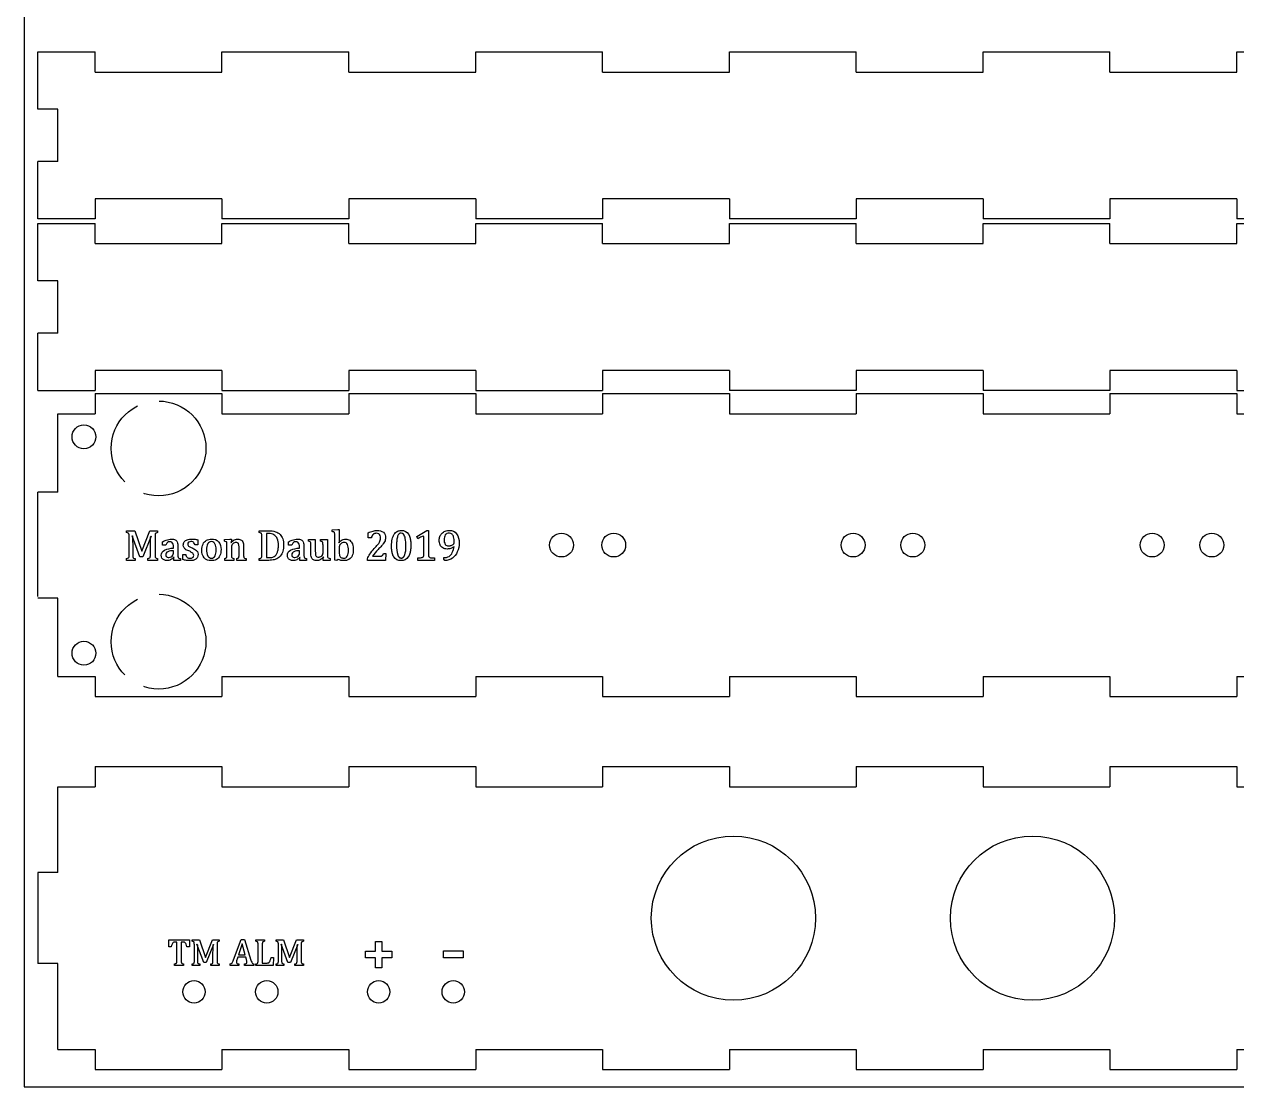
# Model space of a CAD drawing. Header units: millimetres. Extents: x 0 to 340, y 0 to 290.
# Drawn here: x 0 to 162.5, y 0 to 142.4 of the extents above; entities that cross this region are included whole.
import ezdxf

# ---------------------------------------------------------------- set-up
doc = ezdxf.new("R2010")
doc.units = ezdxf.units.MM
doc.linetypes.add('ACAD_ISO02W100', pattern=[15, 12, -3])
for name, color, linetype, lineweight, true_color in [('Area Engrave', 214, 'Continuous', 25, 0x800080), ('Cut', 7, 'Continuous', 25, 0x000000), ('Line Engrave', 6, 'ACAD_ISO02W100', 25, 0xff00ff)]:
    doc.layers.add(name, color=color, linetype=linetype, lineweight=lineweight, true_color=true_color)

msp = doc.modelspace()

# ---------------------------------------------------------------- linework, layer by layer
at = {"layer": 'Area Engrave', "flags": 128}
for points in [[(17.87, 74.27, 0.051777), (17.66, 74.2, 0.113521), (17.59, 74.14, 0.102982), (17.55, 74.02, 0.036747), (17.54, 73.75), (17.54, 71.31, 0.031495), (17.55, 71.05, 0.091741), (17.59, 70.93, 0.129931), (17.66, 70.86, 0.054834), (17.87, 70.79), (17.87, 70.55), (16.58, 70.55), (16.58, 70.79, 0.088112), (16.82, 70.88, 0.167285), (16.89, 71.01, 0.048482), (16.91, 71.31), (16.91, 72.39, -0.007281), (16.92, 73.25, -0.023695), (16.95, 73.79), (17, 73.79), (15.89, 71), (15.48, 71), (14.45, 73.83), (14.5, 73.83, -0.01549), (14.52, 73.26, -0.007038), (14.54, 72.34), (14.54, 71.31, 0.031489), (14.55, 71.05, 0.091581), (14.58, 70.93, 0.130181), (14.65, 70.86, 0.054768), (14.87, 70.79), (14.87, 70.55), (13.72, 70.55), (13.72, 70.79, 0.096644), (13.97, 70.89, 0.162769), (14.04, 71.02, 0.039682), (14.05, 71.31), (14.05, 73.75, 0.035202), (14.04, 74.01, 0.099916), (14, 74.13, 0.12335), (13.93, 74.2, 0.044022), (13.72, 74.27), (13.72, 74.51), (14.83, 74.51), (15.78, 71.77), (16.82, 74.51), (17.87, 74.51)], [(20.04, 70.97), (20.08, 70.97, -0.090071), (19.62, 70.62, -0.114564), (19.14, 70.51, -0.119263), (18.73, 70.6, -0.147879), (18.46, 70.85, -0.133996), (18.37, 71.23, -0.295037), (18.8, 71.91, -0.111763), (20, 72.18), (20, 72.31, 0.076728), (19.94, 72.74, 0.172116), (19.79, 72.97, 0.144134), (19.5, 73.04, 0.183997), (19.18, 72.93, 0.139489), (18.99, 72.57), (18.52, 72.57), (18.52, 73.03, -0.029987), (19, 73.26, -0.036089), (19.37, 73.36, -0.052149), (19.75, 73.4, -0.120623), (20.23, 73.31, -0.169813), (20.5, 73.01, -0.1034), (20.59, 72.44), (20.59, 71.46, 0.006163), (20.6, 71.15, 0.039425), (20.61, 71.02, 0.091472), (20.64, 70.92, 0.12154), (20.71, 70.86, 0.048387), (20.92, 70.79), (20.92, 70.55), (20.03, 70.55)], [(23.27, 72.63), (22.9, 72.63, 0.085777), (22.75, 72.91, 0.127909), (22.58, 73.03, 0.087535), (22.34, 73.07, 0.169767), (22.02, 72.98, 0.242065), (21.91, 72.73, 0.142815), (21.95, 72.54, 0.106442), (22.1, 72.4, 0.037484), (22.49, 72.22, -0.043273), (22.94, 71.98, -0.10415), (23.2, 71.72, -0.146326), (23.3, 71.37, -0.116668), (23.22, 70.97, -0.127799), (22.99, 70.7, -0.09795), (22.64, 70.55, -0.054715), (22.21, 70.51, -0.039542), (21.74, 70.54, -0.025014), (21.26, 70.65), (21.26, 71.34), (21.64, 71.34, 0.150671), (21.85, 70.95, 0.168126), (22.23, 70.84, 0.053742), (22.41, 70.86, 0.090679), (22.57, 70.92, 0.129216), (22.67, 71.04, 0.122696), (22.71, 71.22, 0.140508), (22.66, 71.43, 0.111109), (22.5, 71.57, 0.010688), (22.18, 71.76, -0.061127), (21.67, 71.98, -0.106382), (21.41, 72.24, -0.146297), (21.32, 72.6, -0.163839), (21.45, 73.03, -0.146502), (21.84, 73.31, -0.091298), (22.42, 73.4, -0.026328), (22.78, 73.39, -0.02264), (23.27, 73.3)], [(25.05, 70.51, -0.221181), (24.11, 70.87, -0.185771), (23.79, 71.93, -0.117547), (23.96, 72.74, -0.153554), (24.42, 73.24, -0.129191), (25.09, 73.4, -0.222569), (26.05, 73.04, -0.185401), (26.37, 71.99, -0.112921), (26.21, 71.18, -0.157533), (25.75, 70.67, -0.12964)], [(29.72, 70.55), (28.49, 70.55), (28.49, 70.79, 0.035127), (28.68, 70.86, 0.117365), (28.74, 70.91, 0.098982), (28.78, 71.03, 0.043286), (28.8, 71.3), (28.8, 72.04, 0.017374), (28.79, 72.39, 0.044417), (28.75, 72.64, 0.078867), (28.7, 72.79, 0.081775), (28.62, 72.87, 0.081567), (28.51, 72.93, 0.082835), (28.36, 72.95, 0.105726), (28.17, 72.91, 0.077545), (27.97, 72.77, 0.089026), (27.81, 72.58, 0.120227), (27.77, 72.36), (27.77, 71.31, 0.047922), (27.79, 70.99, 0.172968), (27.86, 70.88, 0.084245), (28.08, 70.79), (28.08, 70.55), (26.86, 70.55), (26.86, 70.79, 0.037856), (27.04, 70.86, 0.114058), (27.11, 70.91, 0.098572), (27.15, 71.03, 0.04338), (27.17, 71.3), (27.17, 72.53, 0.012154), (27.16, 72.81, 0.100269), (27.13, 72.97, 0.171101), (27.05, 73.04, 0.054189), (26.82, 73.1), (26.82, 73.35), (27.56, 73.38), (27.77, 73.38), (27.74, 72.91), (27.7, 72.91, -0.04678), (28.02, 73.2, -0.063489), (28.29, 73.35, -0.090971), (28.59, 73.4, -0.071617), (28.88, 73.36, -0.098429), (29.11, 73.24, -0.100456), (29.28, 73.05, -0.076689), (29.37, 72.77, -0.047046), (29.4, 72.37), (29.4, 71.31, 0.027589), (29.41, 71.04, 0.095264), (29.44, 70.93, 0.125708), (29.51, 70.86, 0.051813), (29.72, 70.79)], [(31.5, 70.55), (31.5, 70.79, 0.04915), (31.71, 70.86, 0.124594), (31.78, 70.92, 0.096742), (31.82, 71.04, 0.034712), (31.83, 71.31), (31.83, 73.75, 0.034985), (31.82, 74.02, 0.102667), (31.78, 74.14, 0.119661), (31.71, 74.2, 0.044732), (31.5, 74.27), (31.5, 74.51), (32.79, 74.51, -0.081471), (33.68, 74.39, -0.112055), (34.28, 74.03, -0.119442), (34.64, 73.44, -0.081724), (34.76, 72.61, -0.072631), (34.65, 71.76, -0.104462), (34.32, 71.13, -0.097641), (33.86, 70.77, -0.078432), (33.34, 70.6, -0.039918), (32.58, 70.55)], [(32.48, 70.92, 0.016396), (32.75, 70.92, 0.051878), (33.16, 70.95, 0.074882), (33.48, 71.07, 0.097632), (33.74, 71.29, 0.077108), (33.92, 71.63, 0.056062), (34.03, 72.05, 0.03643), (34.07, 72.56, 0.104273), (33.91, 73.47, 0.163697), (33.46, 73.99, 0.130101), (32.78, 74.15, 0.015632), (32.48, 74.14)], [(36.93, 70.97), (36.97, 70.97, -0.090071), (36.51, 70.62, -0.114564), (36.03, 70.51, -0.119263), (35.63, 70.6, -0.147879), (35.35, 70.85, -0.133996), (35.26, 71.23, -0.295037), (35.69, 71.91, -0.111763), (36.89, 72.18), (36.89, 72.31, 0.076728), (36.83, 72.74, 0.172116), (36.68, 72.97, 0.144134), (36.39, 73.04, 0.183997), (36.07, 72.93, 0.139489), (35.88, 72.57), (35.41, 72.57), (35.41, 73.03, -0.029987), (35.89, 73.26, -0.036089), (36.26, 73.36, -0.052149), (36.64, 73.4, -0.120623), (37.12, 73.31, -0.169813), (37.39, 73.01, -0.1034), (37.48, 72.44), (37.48, 71.46, 0.006163), (37.49, 71.15, 0.039425), (37.5, 71.02, 0.091472), (37.54, 70.92, 0.12154), (37.6, 70.86, 0.048387), (37.81, 70.79), (37.81, 70.55), (36.92, 70.55)], [(38.09, 73.36), (39.01, 73.36), (39.01, 71.87, 0.033576), (39.03, 71.38, 0.089369), (39.1, 71.14, 0.121723), (39.23, 71.01, 0.139629), (39.45, 70.96, 0.102634), (39.63, 71, 0.075491), (39.83, 71.13, 0.096111), (40, 71.33, 0.11737), (40.04, 71.54), (40.04, 72.6, 0.02363), (40.03, 72.83, 0.065931), (40.01, 72.95, 0.08136), (39.97, 73.01, 0.093398), (39.91, 73.06, 0.043993), (39.72, 73.12), (39.72, 73.36), (40.64, 73.36), (40.64, 71.38, 0.018515), (40.65, 71.07, 0.090166), (40.68, 70.94, 0.146407), (40.75, 70.87, 0.062332), (40.99, 70.8), (40.99, 70.55), (40.28, 70.52), (40.05, 70.52), (40.07, 71), (40.11, 71, -0.083616), (39.67, 70.63, -0.129405), (39.21, 70.51, -0.138698), (38.76, 70.62, -0.164785), (38.49, 70.94, -0.093032), (38.41, 71.54), (38.41, 72.6, 0.041358), (38.39, 72.91, 0.147132), (38.33, 73.02, 0.099948), (38.09, 73.12)], [(42.22, 72.9), (42.15, 72.91, -0.049719), (42.47, 73.2, -0.069766), (42.75, 73.35, -0.085581), (43.08, 73.4, -0.159369), (43.63, 73.24, -0.150212), (43.98, 72.75, -0.090657), (44.1, 71.98, -0.103758), (43.96, 71.18, -0.159684), (43.52, 70.68, -0.137056), (42.85, 70.51, -0.050897), (42.44, 70.55, -0.073301), (42.08, 70.68), (41.89, 70.51), (41.62, 70.56), (41.62, 73.67, 0.008314), (41.62, 74.04, 0.049166), (41.59, 74.21, 0.097637), (41.55, 74.31, 0.121847), (41.49, 74.36, 0.046829), (41.26, 74.41), (41.26, 74.66), (42.01, 74.69), (42.22, 74.69)], [(47.66, 71.12, 0.046325), (47.87, 71.13, 0.114811), (47.98, 71.18, 0.119941), (48.05, 71.26, 0.021731), (48.13, 71.49), (48.47, 71.49), (48.42, 70.55), (45.99, 70.55), (45.99, 70.76, -0.049341), (46.32, 71.38, -0.035486), (46.91, 72.12, 0.017859), (47.38, 72.66, 0.042976), (47.61, 73, 0.057186), (47.72, 73.27, 0.06348), (47.75, 73.52, 0.099428), (47.68, 73.86, 0.151039), (47.5, 74.1, 0.149583), (47.18, 74.18), (47.18, 74.18), (47.17, 74.18), (47.17, 74.18), (47.17, 74.18), (47.16, 74.18), (47.16, 74.18), (47.15, 74.18), (47.15, 74.18), (47.15, 74.18), (47.14, 74.18), (47.14, 74.18), (47.14, 74.18), (47.13, 74.18), (47.13, 74.18), (47.12, 74.18), (47.12, 74.18), (47.12, 74.18), (47.11, 74.18), (47.11, 74.18), (47.11, 74.18), (47.1, 74.17), (47.1, 74.17), (47.1, 74.17), (47.09, 74.17), (47.09, 74.17), (47.09, 74.17), (47.08, 74.17), (47.08, 74.17), (47.07, 74.17), (47.07, 74.17), (47.07, 74.17), (47.06, 74.17), (47.06, 74.17), (47.06, 74.17), (47.05, 74.17), (47.05, 74.17), (47.05, 74.17), (47.04, 74.17), (47.04, 74.17), (47.04, 74.16), (47.03, 74.16), (47.03, 74.16), (47.03, 74.16), (47.02, 74.16), (47.02, 74.16), (47.02, 74.16), (47.01, 74.16), (47.01, 74.16), (47.01, 74.16), (47, 74.16), (47, 74.16), (47, 74.15), (46.99, 74.15), (46.99, 74.15), (46.99, 74.15), (46.98, 74.15), (46.98, 74.15), (46.98, 74.15), (46.97, 74.15), (46.97, 74.15), (46.97, 74.15), (46.96, 74.14), (46.96, 74.14), (46.96, 74.14), (46.96, 74.14), (46.95, 74.14), (46.95, 74.14), (46.95, 74.14), (46.94, 74.14), (46.94, 74.13), (46.94, 74.13), (46.93, 74.13), (46.93, 74.13), (46.93, 74.13), (46.92, 74.13), (46.92, 74.13), (46.92, 74.13), (46.91, 74.12), (46.91, 74.12), (46.91, 74.12), (46.91, 74.12), (46.9, 74.12), (46.9, 74.12), (46.9, 74.12), (46.89, 74.11), (46.89, 74.11), (46.89, 74.11), (46.88, 74.11), (46.88, 74.11), (46.88, 74.11), (46.88, 74.1), (46.87, 74.1), (46.87, 74.1), (46.87, 74.1), (46.86, 74.1), (46.86, 74.1), (46.86, 74.09), (46.86, 74.09), (46.85, 74.09), (46.85, 74.09), (46.85, 74.09), (46.84, 74.09), (46.84, 74.08), (46.84, 74.08), (46.84, 74.08), (46.83, 74.08), (46.83, 74.08), (46.83, 74.07), (46.82, 74.07), (46.82, 74.07), (46.82, 74.07), (46.82, 74.07), (46.81, 74.06), (46.81, 74.06), (46.81, 74.06), (46.81, 74.06), (46.8, 74.06), (46.8, 74.05), (46.8, 74.05), (46.79, 74.05), (46.79, 74.05), (46.79, 74.05), (46.79, 74.04), (46.78, 74.04), (46.78, 74.04), (46.78, 74.04), (46.78, 74.03), (46.77, 74.03), (46.77, 74.03), (46.77, 74.03), (46.77, 74.03), (46.76, 74.02), (46.76, 74.02), (46.76, 74.02), (46.76, 74.02), (46.75, 74.01), (46.75, 74.01), (46.75, 74.01), (46.75, 74.01), (46.74, 74), (46.74, 74), (46.74, 74), (46.74, 74), (46.73, 73.99), (46.73, 73.99), (46.73, 73.99), (46.73, 73.99), (46.72, 73.98), (46.72, 73.98), (46.72, 73.98), (46.72, 73.97), (46.71, 73.97), (46.71, 73.97), (46.71, 73.97), (46.71, 73.96), (46.7, 73.96), (46.7, 73.96), (46.7, 73.96), (46.7, 73.95), (46.7, 73.95), (46.69, 73.95), (46.69, 73.94), (46.69, 73.94), (46.69, 73.94), (46.68, 73.94), (46.68, 73.93), (46.68, 73.93), (46.68, 73.93), (46.67, 73.92), (46.67, 73.92), (46.67, 73.92), (46.67, 73.91), (46.67, 73.91), (46.66, 73.91), (46.66, 73.91), (46.66, 73.9), (46.66, 73.9), (46.66, 73.9), (46.65, 73.89), (46.65, 73.89), (46.65, 73.89), (46.65, 73.88), (46.64, 73.88), (46.64, 73.88), (46.64, 73.87), (46.64, 73.87), (46.64, 73.87), (46.63, 73.86), (46.63, 73.86), (46.63, 73.86), (46.63, 73.85), (46.63, 73.85), (46.62, 73.85), (46.62, 73.84), (46.62, 73.84), (46.62, 73.84), (46.62, 73.83), (46.61, 73.83), (46.61, 73.82), (46.61, 73.82), (46.61, 73.82), (46.61, 73.81), (46.6, 73.81), (46.6, 73.81), (46.6, 73.8), (46.6, 73.8), (46.6, 73.8), (46.6, 73.79), (46.59, 73.79), (46.59, 73.78), (46.59, 73.78), (46.59, 73.78), (46.59, 73.77), (46.58, 73.77), (46.58, 73.77), (46.58, 73.76), (46.58, 73.76), (46.58, 73.75), (46.58, 73.75), (46.57, 73.75), (46.57, 73.74), (46.57, 73.74), (46.57, 73.73), (46.57, 73.73), (46.56, 73.73), (46.56, 73.72), (46.56, 73.72), (46.56, 73.71), (46.56, 73.71), (46.56, 73.71), (46.55, 73.7), (46.55, 73.7), (46.55, 73.69), (46.55, 73.69), (46.55, 73.69), (46.55, 73.68), (46.55, 73.68), (46.54, 73.67), (46.54, 73.67), (46.54, 73.66), (46.54, 73.66), (46.54, 73.66), (46.54, 73.65), (46.53, 73.65), (46.53, 73.64), (46.53, 73.64), (46.53, 73.63), (46.53, 73.63), (46.53, 73.62), (46.52, 73.62), (46.52, 73.62), (46.52, 73.61), (46.52, 73.61), (46.52, 73.6), (46.52, 73.6), (46.52, 73.59), (46.07, 73.59), (46.07, 74.23, -0.050062), (46.76, 74.48, -0.058893), (47.3, 74.55, -0.180002), (48.13, 74.31, -0.227881), (48.42, 73.6, -0.057968), (48.39, 73.31, -0.061723), (48.29, 73.05, -0.042762), (48.11, 72.78, -0.019774), (47.88, 72.49, -0.005701), (47.43, 72.01, 0.030538), (46.66, 71.12)], [(50.48, 70.51, -0.277679), (49.54, 71.01), (49.53, 71.01), (49.53, 71.01), (49.53, 71.02), (49.53, 71.02), (49.52, 71.03), (49.52, 71.03), (49.52, 71.03), (49.52, 71.04), (49.51, 71.04), (49.51, 71.05), (49.51, 71.05), (49.51, 71.05), (49.5, 71.06), (49.5, 71.06), (49.5, 71.07), (49.5, 71.07), (49.5, 71.07), (49.49, 71.08), (49.49, 71.08), (49.49, 71.09), (49.49, 71.09), (49.48, 71.09), (49.48, 71.1), (49.48, 71.1), (49.48, 71.11), (49.48, 71.11), (49.47, 71.12), (49.47, 71.12), (49.47, 71.12), (49.47, 71.13), (49.47, 71.13), (49.46, 71.14), (49.46, 71.14), (49.46, 71.15), (49.46, 71.15), (49.45, 71.16), (49.45, 71.16), (49.45, 71.16), (49.45, 71.17), (49.45, 71.17), (49.44, 71.18), (49.44, 71.18), (49.44, 71.19), (49.44, 71.19), (49.44, 71.2), (49.43, 71.2), (49.43, 71.2), (49.43, 71.21), (49.43, 71.21), (49.43, 71.22), (49.42, 71.22), (49.42, 71.23), (49.42, 71.23), (49.42, 71.24), (49.42, 71.24), (49.42, 71.25), (49.41, 71.25), (49.41, 71.26), (49.41, 71.26), (49.41, 71.27), (49.41, 71.27), (49.4, 71.28), (49.4, 71.28), (49.4, 71.29), (49.4, 71.29), (49.4, 71.3), (49.39, 71.3), (49.39, 71.3), (49.39, 71.31), (49.39, 71.31), (49.39, 71.32), (49.39, 71.32), (49.38, 71.33), (49.38, 71.33), (49.38, 71.34), (49.38, 71.34), (49.38, 71.35), (49.38, 71.35), (49.37, 71.36), (49.37, 71.36), (49.37, 71.37), (49.37, 71.38), (49.37, 71.38), (49.37, 71.39), (49.36, 71.39), (49.36, 71.4), (49.36, 71.4), (49.36, 71.41), (49.36, 71.41), (49.36, 71.42), (49.35, 71.42), (49.35, 71.43), (49.35, 71.43), (49.35, 71.44), (49.35, 71.44), (49.35, 71.45), (49.35, 71.45), (49.34, 71.46), (49.34, 71.46), (49.34, 71.47), (49.34, 71.48), (49.34, 71.48), (49.34, 71.49), (49.34, 71.49), (49.33, 71.5), (49.33, 71.5), (49.33, 71.51), (49.33, 71.51), (49.33, 71.52), (49.33, 71.52), (49.33, 71.53), (49.32, 71.54), (49.32, 71.54), (49.32, 71.55), (49.32, 71.55), (49.32, 71.56), (49.32, 71.56), (49.32, 71.57), (49.31, 71.58), (49.31, 71.58), (49.31, 71.59), (49.31, 71.59), (49.31, 71.6), (49.31, 71.6), (49.31, 71.61), (49.31, 71.62), (49.3, 71.62), (49.3, 71.63), (49.3, 71.63), (49.3, 71.64), (49.3, 71.64), (49.3, 71.65), (49.3, 71.66), (49.3, 71.66), (49.3, 71.67), (49.29, 71.67), (49.29, 71.68), (49.29, 71.69), (49.29, 71.69), (49.29, 71.7), (49.29, 71.7), (49.29, 71.71), (49.29, 71.72), (49.29, 71.72), (49.28, 71.73), (49.28, 71.73), (49.28, 71.74), (49.28, 71.75), (49.28, 71.75), (49.28, 71.76), (49.28, 71.76), (49.28, 71.77), (49.28, 71.78), (49.28, 71.78), (49.27, 71.79), (49.27, 71.8), (49.27, 71.8), (49.27, 71.81), (49.27, 71.81), (49.27, 71.82), (49.27, 71.83), (49.27, 71.83), (49.27, 71.84), (49.27, 71.85), (49.27, 71.85), (49.26, 71.86), (49.26, 71.87), (49.26, 71.87), (49.26, 71.88), (49.26, 71.88), (49.26, 71.89), (49.26, 71.9), (49.26, 71.9), (49.26, 71.91), (49.26, 71.92), (49.26, 71.92), (49.26, 71.93), (49.26, 71.94), (49.25, 71.94), (49.25, 71.95), (49.25, 71.96), (49.25, 71.96), (49.25, 71.97), (49.25, 71.98), (49.25, 71.98), (49.25, 71.99), (49.25, 72), (49.25, 72), (49.25, 72.01), (49.25, 72.02), (49.25, 72.02), (49.25, 72.03), (49.25, 72.04), (49.24, 72.04), (49.24, 72.05), (49.24, 72.06), (49.24, 72.06), (49.24, 72.07), (49.24, 72.08), (49.24, 72.08), (49.24, 72.09), (49.24, 72.1), (49.24, 72.11), (49.24, 72.11), (49.24, 72.12), (49.24, 72.13), (49.24, 72.13), (49.24, 72.14), (49.24, 72.15), (49.24, 72.15), (49.24, 72.16), (49.24, 72.17), (49.24, 72.18), (49.23, 72.18), (49.23, 72.19), (49.23, 72.2), (49.23, 72.2), (49.23, 72.21), (49.23, 72.22), (49.23, 72.23), (49.23, 72.23), (49.23, 72.24), (49.23, 72.25), (49.23, 72.25), (49.23, 72.26), (49.23, 72.27), (49.23, 72.28), (49.23, 72.28), (49.23, 72.29), (49.23, 72.3), (49.23, 72.31), (49.23, 72.31), (49.23, 72.32), (49.23, 72.33), (49.23, 72.34), (49.23, 72.34), (49.23, 72.35), (49.23, 72.36), (49.23, 72.37), (49.23, 72.37), (49.23, 72.38), (49.23, 72.39), (49.23, 72.4), (49.23, 72.4), (49.23, 72.41), (49.23, 72.42), (49.23, 72.43), (49.23, 72.43), (49.23, 72.44), (49.23, 72.45), (49.23, 72.46), (49.23, 72.46), (49.23, 72.47), (49.23, 72.48), (49.23, 72.49), (49.23, 72.49, -0.058831), (49.32, 73.41, -0.087709), (49.58, 74.05, -0.12952), (50, 74.43, -0.120553), (50.53, 74.55, -0.274577), (51.49, 74.06), (51.5, 74.05), (51.5, 74.05), (51.5, 74.04), (51.5, 74.04), (51.51, 74.04), (51.51, 74.03), (51.51, 74.03), (51.51, 74.02), (51.52, 74.02), (51.52, 74.02), (51.52, 74.01), (51.52, 74.01), (51.53, 74), (51.53, 74), (51.53, 74), (51.53, 73.99), (51.53, 73.99), (51.54, 73.98), (51.54, 73.98), (51.54, 73.98), (51.54, 73.97), (51.55, 73.97), (51.55, 73.96), (51.55, 73.96), (51.55, 73.95), (51.55, 73.95), (51.56, 73.95), (51.56, 73.94), (51.56, 73.94), (51.56, 73.93), (51.57, 73.93), (51.57, 73.92), (51.57, 73.92), (51.57, 73.92), (51.57, 73.91), (51.58, 73.91), (51.58, 73.9), (51.58, 73.9), (51.58, 73.89), (51.58, 73.89), (51.59, 73.88), (51.59, 73.88), (51.59, 73.88), (51.59, 73.87), (51.59, 73.87), (51.6, 73.86), (51.6, 73.86), (51.6, 73.85), (51.6, 73.85), (51.6, 73.84), (51.61, 73.84), (51.61, 73.83), (51.61, 73.83), (51.61, 73.82), (51.61, 73.82), (51.62, 73.82), (51.62, 73.81), (51.62, 73.81), (51.62, 73.8), (51.62, 73.8), (51.63, 73.79), (51.63, 73.79), (51.63, 73.78), (51.63, 73.78), (51.63, 73.77), (51.64, 73.77), (51.64, 73.76), (51.64, 73.76), (51.64, 73.75), (51.64, 73.75), (51.64, 73.74), (51.65, 73.74), (51.65, 73.73), (51.65, 73.73), (51.65, 73.72), (51.65, 73.72), (51.65, 73.71), (51.66, 73.71), (51.66, 73.7), (51.66, 73.7), (51.66, 73.69), (51.66, 73.69), (51.66, 73.68), (51.67, 73.68), (51.67, 73.67), (51.67, 73.67), (51.67, 73.66), (51.67, 73.66), (51.67, 73.65), (51.68, 73.65), (51.68, 73.64), (51.68, 73.64), (51.68, 73.63), (51.68, 73.63), (51.68, 73.62), (51.69, 73.62), (51.69, 73.61), (51.69, 73.61), (51.69, 73.6), (51.69, 73.59), (51.69, 73.59), (51.69, 73.58), (51.7, 73.58), (51.7, 73.57), (51.7, 73.57), (51.7, 73.56), (51.7, 73.56), (51.7, 73.55), (51.7, 73.55), (51.71, 73.54), (51.71, 73.53), (51.71, 73.53), (51.71, 73.52), (51.71, 73.52), (51.71, 73.51), (51.71, 73.51), (51.72, 73.5), (51.72, 73.5), (51.72, 73.49), (51.72, 73.48), (51.72, 73.48), (51.72, 73.47), (51.72, 73.47), (51.72, 73.46), (51.73, 73.46), (51.73, 73.45), (51.73, 73.44), (51.73, 73.44), (51.73, 73.43), (51.73, 73.43), (51.73, 73.42), (51.73, 73.42), (51.74, 73.41), (51.74, 73.4), (51.74, 73.4), (51.74, 73.39), (51.74, 73.39), (51.74, 73.38), (51.74, 73.37), (51.74, 73.37), (51.75, 73.36), (51.75, 73.36), (51.75, 73.35), (51.75, 73.35), (51.75, 73.34), (51.75, 73.33), (51.75, 73.33), (51.75, 73.32), (51.75, 73.31), (51.75, 73.31), (51.76, 73.3), (51.76, 73.3), (51.76, 73.29), (51.76, 73.28), (51.76, 73.28), (51.76, 73.27), (51.76, 73.27), (51.76, 73.26), (51.76, 73.25), (51.76, 73.25), (51.77, 73.24), (51.77, 73.23), (51.77, 73.23), (51.77, 73.22), (51.77, 73.22), (51.77, 73.21), (51.77, 73.2), (51.77, 73.2), (51.77, 73.19), (51.77, 73.18), (51.77, 73.18), (51.77, 73.17), (51.78, 73.17), (51.78, 73.16), (51.78, 73.15), (51.78, 73.15), (51.78, 73.14), (51.78, 73.13), (51.78, 73.13), (51.78, 73.12), (51.78, 73.11), (51.78, 73.11), (51.78, 73.1), (51.78, 73.09), (51.78, 73.09), (51.78, 73.08), (51.79, 73.07), (51.79, 73.07), (51.79, 73.06), (51.79, 73.05), (51.79, 73.05), (51.79, 73.04), (51.79, 73.03), (51.79, 73.03), (51.79, 73.02), (51.79, 73.01), (51.79, 73.01), (51.79, 73), (51.79, 72.99), (51.79, 72.99), (51.79, 72.98), (51.79, 72.97), (51.79, 72.97), (51.8, 72.96), (51.8, 72.95), (51.8, 72.95), (51.8, 72.94), (51.8, 72.93), (51.8, 72.92), (51.8, 72.92), (51.8, 72.91), (51.8, 72.9), (51.8, 72.9), (51.8, 72.89), (51.8, 72.88), (51.8, 72.88), (51.8, 72.87), (51.8, 72.86), (51.8, 72.85), (51.8, 72.85), (51.8, 72.84), (51.8, 72.83), (51.8, 72.83), (51.8, 72.82), (51.8, 72.81), (51.8, 72.8), (51.8, 72.8), (51.8, 72.79), (51.8, 72.78), (51.81, 72.78), (51.81, 72.77), (51.81, 72.76), (51.81, 72.75), (51.81, 72.75), (51.81, 72.74), (51.81, 72.73), (51.81, 72.72), (51.81, 72.72), (51.81, 72.71), (51.81, 72.7), (51.81, 72.69), (51.81, 72.69), (51.81, 72.68), (51.81, 72.67), (51.81, 72.66), (51.81, 72.66), (51.81, 72.65), (51.81, 72.64), (51.81, 72.63), (51.81, 72.63), (51.81, 72.62), (51.81, 72.61), (51.81, 72.6), (51.81, 72.6), (51.81, 72.59), (51.81, 72.58), (51.81, 72.57), (51.81, 72.57), (51.81, 72.56), (51.81, 72.55), (51.81, 72.54), (51.81, 72.53), (51.81, 72.53), (51.81, 72.52), (51.81, 72.51), (51.81, 72.5), (51.81, 72.5), (51.81, 72.49), (51.81, 72.48), (51.81, 72.47), (51.81, 72.46), (51.81, 72.46), (51.81, 72.45), (51.81, 72.44), (51.81, 72.43), (51.81, 72.43), (51.81, 72.42), (51.81, 72.41), (51.81, 72.4), (51.81, 72.4), (51.81, 72.39), (51.8, 72.38), (51.8, 72.37), (51.8, 72.37), (51.8, 72.36), (51.8, 72.35), (51.8, 72.34), (51.8, 72.34), (51.8, 72.33), (51.8, 72.32), (51.8, 72.31), (51.8, 72.31), (51.8, 72.3), (51.8, 72.29), (51.8, 72.28), (51.8, 72.28), (51.8, 72.27), (51.8, 72.26), (51.8, 72.26), (51.8, 72.25), (51.8, 72.24), (51.8, 72.23), (51.8, 72.23), (51.8, 72.22), (51.8, 72.21), (51.8, 72.2), (51.8, 72.2), (51.79, 72.19), (51.79, 72.18), (51.79, 72.18), (51.79, 72.17), (51.79, 72.16), (51.79, 72.15), (51.79, 72.15), (51.79, 72.14), (51.79, 72.13), (51.79, 72.13), (51.79, 72.12), (51.79, 72.11), (51.79, 72.11), (51.79, 72.1), (51.79, 72.09), (51.79, 72.08), (51.78, 72.08), (51.78, 72.07), (51.78, 72.06), (51.78, 72.06), (51.78, 72.05), (51.78, 72.04), (51.78, 72.04), (51.78, 72.03), (51.78, 72.02), (51.78, 72.02), (51.78, 72.01), (51.78, 72), (51.78, 72), (51.77, 71.99), (51.77, 71.98), (51.77, 71.98), (51.77, 71.97), (51.77, 71.96), (51.77, 71.96), (51.77, 71.95), (51.77, 71.94), (51.77, 71.94), (51.77, 71.93), (51.77, 71.92), (51.77, 71.92), (51.76, 71.91), (51.76, 71.9), (51.76, 71.9), (51.76, 71.89), (51.76, 71.88), (51.76, 71.88), (51.76, 71.87), (51.76, 71.86), (51.76, 71.86), (51.76, 71.85), (51.75, 71.84), (51.75, 71.84), (51.75, 71.83), (51.75, 71.83), (51.75, 71.82), (51.75, 71.81), (51.75, 71.81), (51.75, 71.8), (51.75, 71.79), (51.74, 71.79), (51.74, 71.78), (51.74, 71.78), (51.74, 71.77), (51.74, 71.76), (51.74, 71.76), (51.74, 71.75), (51.74, 71.74), (51.73, 71.74), (51.73, 71.73), (51.73, 71.73), (51.73, 71.72), (51.73, 71.71), (51.73, 71.71), (51.73, 71.7), (51.73, 71.7), (51.72, 71.69), (51.72, 71.68), (51.72, 71.68), (51.72, 71.67), (51.72, 71.67), (51.72, 71.66), (51.72, 71.65), (51.72, 71.65), (51.71, 71.64), (51.71, 71.64), (51.71, 71.63), (51.71, 71.62), (51.71, 71.62), (51.71, 71.61), (51.71, 71.61), (51.7, 71.6), (51.7, 71.6), (51.7, 71.59), (51.7, 71.58), (51.7, 71.58), (51.7, 71.57), (51.69, 71.57), (51.69, 71.56), (51.69, 71.55), (51.69, 71.55), (51.69, 71.54), (51.69, 71.54), (51.69, 71.53), (51.68, 71.53), (51.68, 71.52), (51.68, 71.52), (51.68, 71.51), (51.68, 71.5), (51.68, 71.5), (51.67, 71.49), (51.67, 71.49), (51.67, 71.48), (51.67, 71.48), (51.67, 71.47), (51.67, 71.47), (51.66, 71.46), (51.66, 71.45), (51.66, 71.45), (51.66, 71.44), (51.66, 71.44), (51.66, 71.43), (51.65, 71.43), (51.65, 71.42), (51.65, 71.42), (51.65, 71.41), (51.65, 71.41), (51.64, 71.4), (51.64, 71.4), (51.64, 71.39), (51.64, 71.39), (51.64, 71.38), (51.64, 71.38), (51.63, 71.37), (51.63, 71.36), (51.63, 71.36), (51.63, 71.35), (51.63, 71.35), (51.62, 71.34), (51.62, 71.34), (51.62, 71.33), (51.62, 71.33), (51.62, 71.32), (51.61, 71.32), (51.61, 71.31), (51.61, 71.31), (51.61, 71.3), (51.61, 71.3), (51.6, 71.29), (51.6, 71.29), (51.6, 71.28), (51.6, 71.28), (51.6, 71.27), (51.59, 71.27), (51.59, 71.26), (51.59, 71.26), (51.59, 71.25), (51.59, 71.25), (51.58, 71.24), (51.58, 71.24), (51.58, 71.24), (51.58, 71.23), (51.57, 71.23), (51.57, 71.22), (51.57, 71.22), (51.57, 71.21), (51.57, 71.21), (51.56, 71.2), (51.56, 71.2), (51.56, 71.19), (51.56, 71.19), (51.55, 71.18), (51.55, 71.18), (51.55, 71.17), (51.55, 71.17), (51.55, 71.16), (51.54, 71.16), (51.54, 71.16), (51.54, 71.15), (51.54, 71.15), (51.53, 71.14), (51.53, 71.14), (51.53, 71.13), (51.53, 71.13), (51.52, 71.12), (51.52, 71.12), (51.52, 71.12), (51.52, 71.11), (51.51, 71.11), (51.51, 71.1), (51.51, 71.1), (51.51, 71.09), (51.5, 71.09), (51.5, 71.08), (51.5, 71.08), (51.5, 71.08), (51.49, 71.07), (51.49, 71.07), (51.49, 71.06), (51.49, 71.06), (51.48, 71.05), (51.48, 71.05), (51.48, 71.05), (51.48, 71.04), (51.47, 71.04, -0.27565)], [(49.89, 72.58, 0.08617), (50.05, 71.27), (50.05, 71.26), (50.06, 71.26), (50.06, 71.26), (50.06, 71.25), (50.06, 71.25), (50.06, 71.25), (50.06, 71.24), (50.06, 71.24), (50.06, 71.24), (50.07, 71.23), (50.07, 71.23), (50.07, 71.23), (50.07, 71.23), (50.07, 71.22), (50.07, 71.22), (50.07, 71.22), (50.08, 71.21), (50.08, 71.21), (50.08, 71.21), (50.08, 71.21), (50.08, 71.2), (50.08, 71.2), (50.08, 71.2), (50.08, 71.19), (50.09, 71.19), (50.09, 71.19), (50.09, 71.18), (50.09, 71.18), (50.09, 71.18), (50.09, 71.18), (50.09, 71.17), (50.1, 71.17), (50.1, 71.17), (50.1, 71.17), (50.1, 71.16), (50.1, 71.16), (50.1, 71.16), (50.1, 71.15), (50.11, 71.15), (50.11, 71.15), (50.11, 71.15), (50.11, 71.14), (50.11, 71.14), (50.11, 71.14), (50.11, 71.14), (50.12, 71.13), (50.12, 71.13), (50.12, 71.13), (50.12, 71.13), (50.12, 71.12), (50.12, 71.12), (50.12, 71.12), (50.13, 71.12), (50.13, 71.11), (50.13, 71.11), (50.13, 71.11), (50.13, 71.11), (50.13, 71.1), (50.14, 71.1), (50.14, 71.1), (50.14, 71.1), (50.14, 71.09), (50.14, 71.09), (50.14, 71.09), (50.14, 71.09), (50.15, 71.08), (50.15, 71.08), (50.15, 71.08), (50.15, 71.08), (50.15, 71.07), (50.15, 71.07), (50.16, 71.07), (50.16, 71.07), (50.16, 71.07), (50.16, 71.06), (50.16, 71.06), (50.16, 71.06), (50.17, 71.06), (50.17, 71.05), (50.17, 71.05), (50.17, 71.05), (50.17, 71.05), (50.17, 71.05), (50.18, 71.04), (50.18, 71.04), (50.18, 71.04), (50.18, 71.04), (50.18, 71.04), (50.18, 71.03), (50.19, 71.03), (50.19, 71.03), (50.19, 71.03), (50.19, 71.03), (50.19, 71.02), (50.19, 71.02), (50.2, 71.02), (50.2, 71.02), (50.2, 71.02), (50.2, 71.01), (50.2, 71.01), (50.2, 71.01), (50.21, 71.01), (50.21, 71.01), (50.21, 71), (50.21, 71), (50.21, 71), (50.21, 71), (50.22, 71), (50.22, 70.99), (50.22, 70.99), (50.22, 70.99), (50.22, 70.99), (50.23, 70.99), (50.23, 70.99), (50.23, 70.98), (50.23, 70.98), (50.23, 70.98), (50.23, 70.98), (50.24, 70.98), (50.24, 70.98), (50.24, 70.97), (50.24, 70.97), (50.24, 70.97), (50.25, 70.97), (50.25, 70.97), (50.25, 70.97), (50.25, 70.96), (50.25, 70.96), (50.25, 70.96), (50.26, 70.96), (50.26, 70.96), (50.26, 70.96), (50.26, 70.95), (50.26, 70.95), (50.27, 70.95), (50.27, 70.95), (50.27, 70.95), (50.27, 70.95), (50.27, 70.95), (50.28, 70.94), (50.28, 70.94), (50.28, 70.94), (50.28, 70.94), (50.28, 70.94), (50.28, 70.94), (50.29, 70.94), (50.29, 70.93), (50.29, 70.93), (50.29, 70.93), (50.29, 70.93), (50.3, 70.93), (50.3, 70.93), (50.3, 70.93), (50.3, 70.93), (50.3, 70.92), (50.31, 70.92), (50.31, 70.92), (50.31, 70.92), (50.31, 70.92), (50.31, 70.92), (50.32, 70.92), (50.32, 70.92), (50.32, 70.91), (50.32, 70.91), (50.32, 70.91), (50.33, 70.91), (50.33, 70.91), (50.33, 70.91), (50.33, 70.91), (50.34, 70.91), (50.34, 70.91), (50.34, 70.9), (50.34, 70.9), (50.34, 70.9), (50.35, 70.9), (50.35, 70.9), (50.35, 70.9), (50.35, 70.9), (50.35, 70.9), (50.36, 70.9), (50.36, 70.9), (50.36, 70.89), (50.36, 70.89), (50.36, 70.89), (50.37, 70.89), (50.37, 70.89), (50.37, 70.89), (50.37, 70.89), (50.38, 70.89), (50.38, 70.89), (50.38, 70.89), (50.38, 70.89), (50.38, 70.89), (50.39, 70.88), (50.39, 70.88), (50.39, 70.88), (50.39, 70.88), (50.39, 70.88), (50.4, 70.88), (50.4, 70.88), (50.4, 70.88), (50.4, 70.88), (50.41, 70.88), (50.41, 70.88), (50.41, 70.88), (50.41, 70.88), (50.41, 70.88), (50.42, 70.88), (50.42, 70.87), (50.42, 70.87), (50.42, 70.87), (50.43, 70.87), (50.43, 70.87), (50.43, 70.87), (50.43, 70.87), (50.43, 70.87), (50.44, 70.87), (50.44, 70.87), (50.44, 70.87), (50.44, 70.87), (50.45, 70.87), (50.45, 70.87), (50.45, 70.87), (50.45, 70.87), (50.46, 70.87), (50.46, 70.87), (50.46, 70.87), (50.46, 70.87), (50.47, 70.87), (50.47, 70.87), (50.47, 70.86), (50.47, 70.86), (50.47, 70.86), (50.48, 70.86), (50.48, 70.86), (50.48, 70.86), (50.48, 70.86), (50.49, 70.86), (50.49, 70.86), (50.49, 70.86), (50.49, 70.86), (50.5, 70.86), (50.5, 70.86), (50.5, 70.86), (50.5, 70.86), (50.51, 70.86), (50.51, 70.86), (50.51, 70.86), (50.51, 70.86), (50.52, 70.86), (50.52, 70.86), (50.52, 70.86), (50.52, 70.86), (50.53, 70.86), (50.53, 70.86), (50.53, 70.86), (50.53, 70.86), (50.53, 70.86), (50.54, 70.86), (50.54, 70.86), (50.54, 70.86), (50.54, 70.86), (50.55, 70.86), (50.55, 70.86), (50.55, 70.86), (50.55, 70.86), (50.56, 70.86), (50.56, 70.86), (50.56, 70.86), (50.56, 70.86), (50.56, 70.86), (50.57, 70.86), (50.57, 70.86), (50.57, 70.86), (50.57, 70.86), (50.58, 70.86), (50.58, 70.86), (50.58, 70.86), (50.58, 70.86), (50.59, 70.86), (50.59, 70.86), (50.59, 70.86), (50.59, 70.87), (50.59, 70.87), (50.6, 70.87), (50.6, 70.87), (50.6, 70.87), (50.6, 70.87), (50.61, 70.87), (50.61, 70.87), (50.61, 70.87), (50.61, 70.87), (50.61, 70.87), (50.62, 70.87), (50.62, 70.87), (50.62, 70.87), (50.62, 70.87), (50.62, 70.87), (50.63, 70.87), (50.63, 70.87), (50.63, 70.87), (50.63, 70.87), (50.64, 70.87), (50.64, 70.87), (50.64, 70.88), (50.64, 70.88), (50.64, 70.88), (50.65, 70.88), (50.65, 70.88), (50.65, 70.88), (50.65, 70.88), (50.65, 70.88), (50.66, 70.88), (50.66, 70.88), (50.66, 70.88), (50.66, 70.88), (50.67, 70.88), (50.67, 70.88), (50.67, 70.88), (50.67, 70.88), (50.67, 70.89), (50.68, 70.89), (50.68, 70.89), (50.68, 70.89), (50.68, 70.89), (50.68, 70.89), (50.69, 70.89), (50.69, 70.89), (50.69, 70.89), (50.69, 70.89), (50.69, 70.89), (50.7, 70.89), (50.7, 70.9), (50.7, 70.9), (50.7, 70.9), (50.7, 70.9), (50.71, 70.9), (50.71, 70.9), (50.71, 70.9), (50.71, 70.9), (50.71, 70.9), (50.72, 70.9), (50.72, 70.91), (50.72, 70.91), (50.72, 70.91), (50.72, 70.91), (50.73, 70.91), (50.73, 70.91), (50.73, 70.91), (50.73, 70.91), (50.73, 70.91), (50.74, 70.91), (50.74, 70.92), (50.74, 70.92), (50.74, 70.92), (50.74, 70.92), (50.75, 70.92), (50.75, 70.92), (50.75, 70.92), (50.75, 70.92), (50.75, 70.93), (50.75, 70.93), (50.76, 70.93), (50.76, 70.93), (50.76, 70.93), (50.76, 70.93), (50.76, 70.93), (50.77, 70.93), (50.77, 70.94), (50.77, 70.94), (50.77, 70.94), (50.77, 70.94), (50.77, 70.94), (50.78, 70.94), (50.78, 70.94), (50.78, 70.94), (50.78, 70.95), (50.78, 70.95), (50.79, 70.95), (50.79, 70.95), (50.79, 70.95), (50.79, 70.95), (50.79, 70.95), (50.79, 70.96), (50.8, 70.96), (50.8, 70.96), (50.8, 70.96), (50.8, 70.96), (50.8, 70.96), (50.81, 70.97), (50.81, 70.97), (50.81, 70.97), (50.81, 70.97), (50.81, 70.97), (50.81, 70.97), (50.82, 70.98), (50.82, 70.98), (50.82, 70.98), (50.82, 70.98), (50.82, 70.98), (50.82, 70.98), (50.83, 70.99), (50.83, 70.99), (50.83, 70.99), (50.83, 70.99), (50.83, 70.99), (50.83, 70.99), (50.84, 71), (50.84, 71), (50.84, 71), (50.84, 71), (50.84, 71), (50.84, 71), (50.85, 71.01), (50.85, 71.01), (50.85, 71.01), (50.85, 71.01), (50.85, 71.01), (50.85, 71.02), (50.86, 71.02), (50.86, 71.02), (50.86, 71.02), (50.86, 71.02), (50.86, 71.03), (50.86, 71.03), (50.87, 71.03), (50.87, 71.03), (50.87, 71.03), (50.87, 71.04), (50.87, 71.04), (50.87, 71.04), (50.88, 71.04), (50.88, 71.04), (50.88, 71.05), (50.88, 71.05), (50.88, 71.05), (50.88, 71.05), (50.88, 71.05), (50.89, 71.06), (50.89, 71.06), (50.89, 71.06), (50.89, 71.06), (50.89, 71.06), (50.89, 71.07), (50.9, 71.07), (50.9, 71.07), (50.9, 71.07), (50.9, 71.08), (50.9, 71.08), (50.9, 71.08), (50.9, 71.08), (50.91, 71.08), (50.91, 71.09), (50.91, 71.09), (50.91, 71.09), (50.91, 71.09), (50.91, 71.1), (50.91, 71.1), (50.92, 71.1), (50.92, 71.1), (50.92, 71.11), (50.92, 71.11), (50.92, 71.11), (50.92, 71.11), (50.92, 71.12), (50.93, 71.12), (50.93, 71.12), (50.93, 71.12), (50.93, 71.13), (50.93, 71.13), (50.93, 71.13), (50.93, 71.13), (50.94, 71.14), (50.94, 71.14), (50.94, 71.14), (50.94, 71.14), (50.94, 71.15), (50.94, 71.15), (50.94, 71.15), (50.95, 71.15), (50.95, 71.16), (50.95, 71.16), (50.95, 71.16), (50.95, 71.16), (50.95, 71.17), (50.95, 71.17), (50.95, 71.17), (50.96, 71.17), (50.96, 71.18), (50.96, 71.18), (50.96, 71.18), (50.96, 71.19), (50.96, 71.19), (50.96, 71.19), (50.97, 71.19), (50.97, 71.2), (50.97, 71.2), (50.97, 71.2), (50.97, 71.2), (50.97, 71.21), (50.97, 71.21), (50.97, 71.21), (50.98, 71.22), (50.98, 71.22), (50.98, 71.22), (50.98, 71.22), (50.98, 71.23), (50.98, 71.23), (50.98, 71.23), (50.98, 71.24), (50.99, 71.24), (50.99, 71.24, 0.08908), (51.14, 72.46, 0.049957), (51.06, 73.49, 0.118789), (50.84, 74.04, 0.228285), (50.52, 74.2, 0.188658), (50.23, 74.1, 0.122972), (50.04, 73.78, 0.060764), (49.93, 73.27, 0.026729)], [(54.17, 71.34, 0.04859), (54.19, 71.11, 0.128391), (54.24, 71, 0.127776), (54.35, 70.93, 0.050446), (54.56, 70.89, 0.020586), (54.96, 70.87), (54.96, 70.55), (52.76, 70.55), (52.76, 70.87, 0.027521), (53.25, 70.91, 0.098019), (53.44, 70.97, 0.159065), (53.52, 71.08, 0.078006), (53.55, 71.34), (53.55, 73.63, 0.14879), (53.52, 73.75, 0.248197), (53.45, 73.78, 0.111769), (53.22, 73.7, 0.003742), (52.76, 73.44), (52.6, 73.73), (53.96, 74.55), (54.19, 74.55, 0.012894), (54.17, 73.75)], [(56.22, 70.7), (56.22, 70.91, 0.136886), (56.93, 71.08, 0.14097), (57.37, 71.58, 0.08928), (57.6, 72.41), (57.64, 72.4, -0.079448), (57.18, 72.15, -0.083332), (56.67, 72.07, -0.142014), (56.09, 72.22, -0.152903), (55.74, 72.63, -0.105863), (55.62, 73.25, -0.090105), (55.71, 73.75, -0.105579), (55.97, 74.16, -0.105353), (56.41, 74.45, -0.095813), (57.01, 74.55, -0.247175), (57.95, 74.12, -0.163472), (58.28, 72.91, -0.105071), (58.04, 71.68, -0.139547), (57.39, 70.85, -0.132504), (56.36, 70.51)], [(56.86, 72.48, 0.046547), (57.06, 72.5, 0.043994), (57.23, 72.55, 0.048242), (57.4, 72.63, 0.04094), (57.56, 72.75, 0.088966), (57.59, 72.79, 0.074404), (57.62, 72.87, 0.041248), (57.63, 73.04, 0.067819), (57.55, 73.68, 0.144767), (57.33, 74.07, 0.187743), (56.98, 74.2, 0.116354), (56.65, 74.13, 0.124164), (56.43, 73.95, 0.095977), (56.31, 73.66, 0.05986), (56.27, 73.3, 0.159674), (56.42, 72.69, 0.250951)], [(20, 71.84, 0.112046), (19.23, 71.69, 0.303928), (18.97, 71.3, 0.151442), (19.03, 71.08, 0.159802), (19.17, 70.97, 0.084725), (19.37, 70.94, 0.137349), (19.69, 71.03, 0.124327), (19.92, 71.24, 0.138885), (20, 71.5)], [(24.44, 71.99, 0.12997), (24.61, 71.13, 0.284367), (25.09, 70.84, 0.155133), (25.38, 70.93, 0.12022), (25.57, 71.15, 0.078793), (25.69, 71.5, 0.044442), (25.72, 71.91, 0.079326), (25.64, 72.57, 0.140641), (25.41, 72.95, 0.177533), (25.08, 73.07, 0.279537), (24.61, 72.79, 0.134464)], [(36.89, 71.84, 0.112046), (36.13, 71.69, 0.303928), (35.86, 71.3, 0.151442), (35.92, 71.08, 0.159802), (36.06, 70.97, 0.084725), (36.26, 70.94, 0.137349), (36.58, 71.03, 0.124327), (36.81, 71.24, 0.138885), (36.89, 71.5)], [(42.22, 71.62, 0.035957), (42.24, 71.29, 0.086436), (42.3, 71.09, 0.100156), (42.42, 70.95, 0.109649), (42.6, 70.87, 0.059463), (42.83, 70.84, 0.275332), (43.29, 71.1, 0.135939), (43.45, 71.89, 0.123183), (43.31, 72.69, 0.290945), (42.87, 72.95, 0.103095), (42.62, 72.9, 0.084949), (42.42, 72.76, 0.084804), (42.27, 72.58, 0.120523), (42.22, 72.37)], [(19.36, 19.71), (22.13, 19.71), (22.13, 18.75), (21.8, 18.75, 0.035775), (21.69, 19.11, 0.081768), (21.58, 19.29, 0.111922), (21.47, 19.37, 0.087982), (21.29, 19.39), (21.03, 19.39), (21.03, 16.92, 0.042762), (21.04, 16.7, 0.097011), (21.08, 16.58, 0.13427), (21.16, 16.52, 0.048574), (21.36, 16.46), (21.36, 16.25), (20.13, 16.25), (20.13, 16.46, 0.024072), (20.29, 16.5, 0.081898), (20.37, 16.54, 0.105033), (20.42, 16.6, 0.072417), (20.45, 16.71, 0.040929), (20.46, 16.92), (20.46, 19.39), (20.2, 19.39, 0.069485), (20.03, 19.37, 0.13838), (19.91, 19.29, 0.084888), (19.81, 19.11, 0.036611), (19.7, 18.75), (19.36, 18.75)], [(26.14, 19.5, 0.051777), (25.95, 19.44, 0.113521), (25.89, 19.39, 0.102982), (25.86, 19.28, 0.036747), (25.85, 19.04), (25.85, 16.92, 0.031495), (25.86, 16.68, 0.091741), (25.89, 16.58, 0.129931), (25.95, 16.52, 0.054834), (26.14, 16.46), (26.14, 16.25), (25.01, 16.25), (25.01, 16.46, 0.088112), (25.22, 16.54, 0.167285), (25.28, 16.65, 0.048482), (25.29, 16.92), (25.29, 17.86, -0.007281), (25.31, 18.61, -0.023695), (25.33, 19.08), (25.38, 19.08), (24.4, 16.64), (24.05, 16.64), (23.14, 19.12), (23.19, 19.12, -0.01549), (23.21, 18.62, -0.007038), (23.22, 17.82), (23.22, 16.92, 0.031489), (23.23, 16.68, 0.091581), (23.26, 16.58, 0.130181), (23.32, 16.52, 0.054768), (23.51, 16.46), (23.51, 16.25), (22.51, 16.25), (22.51, 16.46, 0.096644), (22.73, 16.54, 0.162769), (22.78, 16.66, 0.039682), (22.8, 16.92), (22.8, 19.04, 0.035202), (22.78, 19.28, 0.099916), (22.75, 19.38, 0.12335), (22.69, 19.44, 0.044022), (22.51, 19.5), (22.51, 19.71), (23.47, 19.71), (24.3, 17.32), (25.22, 19.71), (26.14, 19.71)], [(29.54, 16.25), (29.54, 16.46, 0.053285), (29.74, 16.52, 0.155121), (29.82, 16.58, 0.124073), (29.84, 16.7, 0.04978), (29.82, 16.87, 0.024071), (29.77, 17.07), (29.69, 17.37), (28.61, 17.37), (28.52, 17.12, 0.015013), (28.46, 16.89, 0.051654), (28.44, 16.73, 0.211344), (28.5, 16.55, 0.136086), (28.75, 16.46), (28.75, 16.25), (27.59, 16.25), (27.59, 16.46, 0.20368), (27.85, 16.62, 0.066824), (28.03, 16.99), (29.07, 19.75), (29.54, 19.75), (30.38, 16.97, 0.029022), (30.49, 16.68, 0.104562), (30.58, 16.54, 0.113027), (30.78, 16.46), (30.78, 16.25)], [(31.9, 16.58), (32.49, 16.58, 0.041428), (32.66, 16.59, 0.074434), (32.77, 16.62, 0.093278), (32.84, 16.68, 0.064634), (32.91, 16.79, 0.042598), (32.98, 16.97, 0.015876), (33.07, 17.34), (33.41, 17.34), (33.36, 16.25), (31.05, 16.25), (31.05, 16.46, 0.096644), (31.27, 16.54, 0.162769), (31.32, 16.66, 0.039682), (31.34, 16.92), (31.34, 19.04, 0.035202), (31.32, 19.28, 0.099916), (31.29, 19.38, 0.12335), (31.23, 19.44, 0.044022), (31.05, 19.5), (31.05, 19.71), (32.19, 19.71), (32.19, 19.5, 0.039088), (32.01, 19.44, 0.114959), (31.95, 19.39, 0.109584), (31.91, 19.29, 0.038708), (31.9, 19.04)], [(37.41, 19.5, 0.051777), (37.23, 19.44, 0.113521), (37.16, 19.39, 0.102982), (37.13, 19.28, 0.036747), (37.12, 19.04), (37.12, 16.92, 0.031495), (37.13, 16.68, 0.091741), (37.16, 16.58, 0.129931), (37.22, 16.52, 0.054834), (37.41, 16.46), (37.41, 16.25), (36.28, 16.25), (36.28, 16.46, 0.088112), (36.49, 16.54, 0.167285), (36.55, 16.65, 0.048482), (36.57, 16.92), (36.57, 17.86, -0.007281), (36.58, 18.61, -0.023695), (36.6, 19.08), (36.65, 19.08), (35.67, 16.64), (35.32, 16.64), (34.41, 19.12), (34.46, 19.12, -0.01549), (34.48, 18.62, -0.007038), (34.49, 17.82), (34.49, 16.92, 0.031489), (34.5, 16.68, 0.091581), (34.53, 16.58, 0.130181), (34.59, 16.52, 0.054768), (34.78, 16.46), (34.78, 16.25), (33.78, 16.25), (33.78, 16.46, 0.096644), (34, 16.54, 0.162769), (34.05, 16.66, 0.039682), (34.07, 16.92), (34.07, 19.04, 0.035202), (34.05, 19.28, 0.099916), (34.02, 19.38, 0.12335), (33.96, 19.44, 0.044022), (33.78, 19.5), (33.78, 19.71), (34.74, 19.71), (35.57, 17.32), (36.49, 19.71), (37.41, 19.71)]]:
    msp.add_lwpolyline(points, format="xyb", close=True, dxfattribs=at)
for points in [[(28.7, 17.68), (29.62, 17.68), (29.2, 19.17)], [(47.06, 15.96), (47.06, 17.26), (45.75, 17.26), (45.75, 18.16), (47.06, 18.16), (47.06, 19.46), (47.93, 19.46), (47.93, 18.16), (49.25, 18.16), (49.25, 17.26), (47.93, 17.26), (47.93, 15.96)], [(56.18, 17.27), (56.18, 18.23), (58.82, 18.23), (58.82, 17.27)]]:
    msp.add_lwpolyline(points, close=True, dxfattribs=at)
at = {"layer": 'Cut'}
for p, q in [((0, 290), (0, 0)), ((1.8, 131), (1.8, 138.7)), ((1.8, 138.7), (9.5, 138.7)), ((9.5, 136), (9.5, 138.7)), ((26.5, 138.7), (43.5, 138.7)), ((26.5, 136), (26.5, 138.7)), ((43.5, 136), (43.5, 138.7)), ((60.5, 138.7), (77.5, 138.7)), ((60.5, 136), (60.5, 138.7)), ((77.5, 136), (77.5, 138.7)), ((94.5, 138.7), (111.5, 138.7)), ((94.5, 136), (94.5, 138.7)), ((111.5, 136), (111.5, 138.7)), ((128.5, 138.7), (145.5, 138.7)), ((128.5, 136), (128.5, 138.7)), ((145.5, 136), (145.5, 138.7)), ((162.5, 138.7), (179.5, 138.7)), ((162.5, 136), (162.5, 138.7)), ((9.5, 136), (26.5, 136)), ((26.5, 136), (26.5, 136)), ((43.5, 136), (60.5, 136)), ((77.5, 136), (94.5, 136)), ((111.5, 136), (128.5, 136)), ((145.5, 136), (162.5, 136)), ((1.8, 131), (1.8, 131)), ((4.5, 131), (1.8, 131)), ((1.8, 131), (1.8, 131)), ((4.5, 124), (4.5, 131)), ((1.8, 116.3), (1.8, 124)), ((4.5, 124), (1.8, 124)), ((1.8, 124), (1.8, 124)), ((26.5, 119), (9.5, 119)), ((9.5, 119), (9.5, 116.3)), ((26.5, 119), (26.5, 116.3)), ((60.5, 119), (43.5, 119)), ((43.5, 119), (43.5, 116.3)), ((60.5, 119), (60.5, 116.3)), ((94.5, 119), (77.5, 119)), ((77.5, 119), (77.5, 116.3)), ((94.5, 119), (94.5, 116.3)), ((128.5, 119), (111.5, 119)), ((111.5, 119), (111.5, 116.3)), ((128.5, 119), (128.5, 116.3)), ((162.5, 119), (145.5, 119)), ((145.5, 119), (145.5, 116.3)), ((162.5, 119), (162.5, 116.3)), ((9.5, 116.3), (1.8, 116.3)), ((1.8, 108), (1.8, 115.7)), ((1.8, 115.7), (9.5, 115.7)), ((9.5, 113), (9.5, 115.7)), ((43.5, 116.3), (26.5, 116.3)), ((26.5, 115.7), (43.5, 115.7)), ((26.5, 113), (26.5, 115.7)), ((43.5, 113), (43.5, 115.7)), ((77.5, 116.3), (60.5, 116.3)), ((60.5, 115.7), (77.5, 115.7)), ((60.5, 113), (60.5, 115.7)), ((77.5, 113), (77.5, 115.7)), ((111.5, 116.3), (94.5, 116.3)), ((94.5, 115.7), (111.5, 115.7)), ((94.5, 113), (94.5, 115.7)), ((111.5, 113), (111.5, 115.7)), ((145.5, 116.3), (128.5, 116.3)), ((128.5, 115.7), (145.5, 115.7)), ((128.5, 113), (128.5, 115.7)), ((145.5, 113), (145.5, 115.7)), ((179.5, 116.3), (162.5, 116.3)), ((162.5, 115.7), (179.5, 115.7)), ((162.5, 113), (162.5, 115.7)), ((9.5, 113), (26.5, 113)), ((26.5, 113), (26.5, 113)), ((43.5, 113), (60.5, 113)), ((77.5, 113), (94.5, 113)), ((111.5, 113), (128.5, 113)), ((145.5, 113), (162.5, 113)), ((1.8, 108), (1.8, 108)), ((4.5, 108), (1.8, 108)), ((1.8, 108), (1.8, 108)), ((4.5, 101), (4.5, 108)), ((1.8, 93.3), (1.8, 101)), ((4.5, 101), (1.8, 101)), ((1.8, 101), (1.8, 101)), ((26.5, 96), (9.5, 96)), ((9.5, 96), (9.5, 93.3)), ((26.5, 96), (26.5, 93.3)), ((60.5, 96), (43.5, 96)), ((43.5, 96), (43.5, 93.3)), ((60.5, 96), (60.5, 93.3)), ((94.5, 96), (77.5, 96)), ((77.5, 96), (77.5, 93.3)), ((94.5, 96), (94.5, 93.3)), ((128.5, 96), (111.5, 96)), ((111.5, 96), (111.5, 93.3)), ((128.5, 96), (128.5, 93.3)), ((162.5, 96), (145.5, 96)), ((145.5, 96), (145.5, 93.3)), ((162.5, 96), (162.5, 93.3)), ((1.8, 93.3), (9.5, 93.3)), ((9.5, 92.9), (26.5, 92.9)), ((9.5, 92.9), (9.5, 90.2)), ((26.5, 93.3), (43.5, 93.3)), ((26.5, 92.9), (26.5, 90.2)), ((43.5, 92.9), (60.5, 92.9)), ((43.5, 92.9), (43.5, 90.2)), ((60.5, 93.3), (77.5, 93.3)), ((60.5, 92.9), (60.5, 90.2)), ((77.5, 92.9), (94.5, 92.9)), ((77.5, 92.9), (77.5, 90.2)), ((111.5, 93.3), (94.5, 93.3)), ((94.5, 92.9), (94.5, 90.2)), ((111.5, 92.9), (128.5, 92.9)), ((111.5, 92.9), (111.5, 90.2)), ((145.5, 93.3), (128.5, 93.3)), ((128.5, 92.9), (128.5, 90.2)), ((145.5, 92.9), (162.5, 92.9)), ((145.5, 92.9), (145.5, 90.2)), ((162.5, 93.3), (179.5, 93.3)), ((162.5, 92.9), (162.5, 90.2)), ((4.5, 79.7), (4.5, 90.2)), ((4.5, 90.2), (9.5, 90.2)), ((26.5, 90.2), (43.5, 90.2)), ((60.5, 90.2), (77.5, 90.2)), ((94.5, 90.2), (111.5, 90.2)), ((128.5, 90.2), (145.5, 90.2)), ((162.5, 90.2), (179.5, 90.2)), ((4.5, 79.7), (1.8, 79.7)), ((1.8, 65.7), (1.8, 79.7)), ((4.5, 79.7), (4.5, 79.7)), ((4.5, 65.5), (1.8, 65.5)), ((4.5, 55), (4.5, 65.5)), ((4.5, 55), (9.5, 55)), ((9.5, 55), (9.5, 52.3)), ((26.5, 55), (43.5, 55)), ((26.5, 55), (26.5, 52.3)), ((43.5, 55), (43.5, 52.3)), ((60.5, 55), (77.5, 55)), ((60.5, 55), (60.5, 52.3)), ((77.5, 55), (77.5, 52.3)), ((94.5, 55), (111.5, 55)), ((94.5, 55), (94.5, 52.3)), ((111.5, 55), (111.5, 52.3)), ((128.5, 55), (145.5, 55)), ((128.5, 55), (128.5, 52.3)), ((145.5, 55), (145.5, 52.3)), ((162.5, 55), (179.5, 55)), ((162.5, 55), (162.5, 52.3)), ((9.5, 52.3), (26.5, 52.3)), ((43.5, 52.3), (60.5, 52.3)), ((77.5, 52.3), (94.5, 52.3)), ((111.5, 52.3), (128.5, 52.3)), ((145.5, 52.3), (162.5, 52.3)), ((9.5, 42.9), (26.5, 42.9)), ((9.5, 42.9), (9.5, 40.2)), ((26.5, 42.9), (26.5, 40.2)), ((43.5, 42.9), (60.5, 42.9)), ((43.5, 42.9), (43.5, 40.2)), ((60.5, 42.9), (60.5, 40.2)), ((77.5, 42.9), (94.5, 42.9)), ((77.5, 42.9), (77.5, 40.2)), ((94.5, 42.9), (94.5, 40.2)), ((111.5, 42.9), (128.5, 42.9)), ((111.5, 42.9), (111.5, 40.2)), ((128.5, 42.9), (128.5, 40.2)), ((145.5, 42.9), (162.5, 42.9)), ((145.5, 42.9), (145.5, 40.2)), ((162.5, 42.9), (162.5, 40.2)), ((4.5, 28.7), (4.5, 40.2)), ((4.5, 40.2), (9.5, 40.2)), ((26.5, 40.2), (43.5, 40.2)), ((60.5, 40.2), (77.5, 40.2)), ((94.5, 40.2), (111.5, 40.2)), ((128.5, 40.2), (145.5, 40.2)), ((162.5, 40.2), (179.5, 40.2)), ((4.5, 29.7), (4.5, 29.7)), ((4.5, 28.7), (1.8, 28.7)), ((1.8, 28.7), (1.8, 16.5)), ((4.5, 16.5), (1.8, 16.5)), ((4.5, 5), (4.5, 16.5)), ((4.5, 5), (9.5, 5)), ((9.5, 5), (9.5, 2.3)), ((26.5, 5), (43.5, 5)), ((26.5, 5), (26.5, 2.3)), ((43.5, 5), (43.5, 2.3)), ((60.5, 5), (77.5, 5)), ((60.5, 5), (60.5, 2.3)), ((77.5, 5), (77.5, 2.3)), ((94.5, 5), (111.5, 5)), ((94.5, 5), (94.5, 2.3)), ((111.5, 5), (111.5, 2.3)), ((128.5, 5), (145.5, 5)), ((128.5, 5), (128.5, 2.3)), ((145.5, 5), (145.5, 2.3)), ((162.5, 5), (179.5, 5)), ((162.5, 5), (162.5, 2.3)), ((9.5, 2.3), (26.5, 2.3)), ((43.5, 2.3), (60.5, 2.3)), ((77.5, 2.3), (94.5, 2.3)), ((111.5, 2.3), (128.5, 2.3)), ((145.5, 2.3), (162.5, 2.3)), ((0, 0), (340, 0))]:
    msp.add_line(p, q, dxfattribs=at)
for centre, radius in [((8, 87.1), 1.6), ((72, 72.6), 1.6), ((79, 72.6), 1.6), ((111.08, 72.6), 1.6), ((119.08, 72.6), 1.6), ((151.16, 72.6), 1.6), ((159.16, 72.6), 1.6), ((8, 58.1), 1.6), ((95.04, 22.6), 11), ((135.12, 22.6), 11), ((22.75, 12.72), 1.5), ((32.5, 12.72), 1.5), ((47.5, 12.72), 1.5), ((57.5, 12.72), 1.5)]:
    msp.add_circle(centre, radius, dxfattribs=at)
at = {"layer": 'Line Engrave'}
for centre in [(18, 85.55), (18, 59.65)]:
    msp.add_circle(centre, 6.35, dxfattribs=at)

doc.saveas('drawing.dxf')
